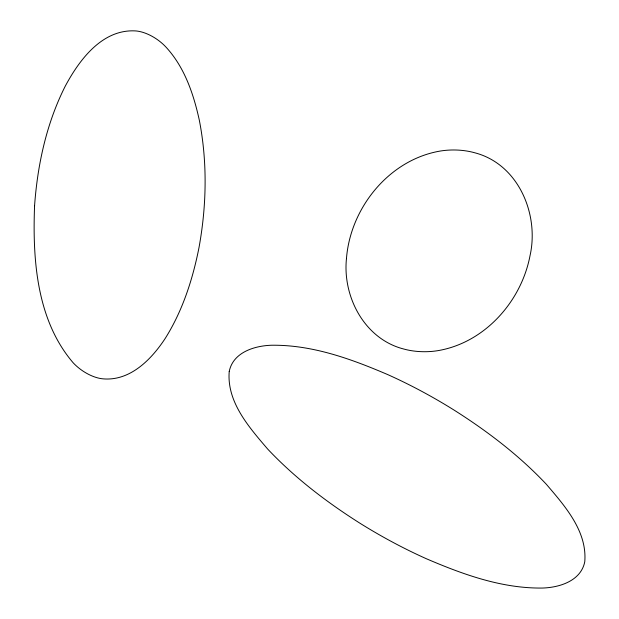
<?xml version="1.0" encoding="UTF-8"?>
<svg xmlns="http://www.w3.org/2000/svg" width="619" height="619" viewBox="0 0 619 619"><rect width="100%" height="100%" fill="white"/><g stroke="black" fill="none" stroke-linecap="round" stroke-linejoin="round"><path stroke-width="0.93" d="M346.454 258.649C342.516 296.872 364.568 338.833 403.333 348.907A47.067 26.044 -0.4 0 0 437.416 350.733C484.491 343.027 521.275 301.631 530.019 255.717C539.381 214.22 518.327 164.105 474.812 152.792A47.067 26.044 -0.4 0 0 440.728 150.966C389.343 159.431 350.354 207.721 346.454 258.649M34.579 205.701C32.498 259.593 36.567 320.155 73.266 362.904A30.3 15.885 35.3 0 0 103.056 378.851C130.145 381.227 151.361 359.477 165.072 338.647C182.543 310.978 192.718 279.393 199.024 247.461C206.638 205.531 207.512 162.17 199.333 120.256C193.554 93.887 184.501 67.03 165.784 46.897A30.3 15.885 35.3 0 0 135.987 30.95C102.414 28.698 79.371 59.741 65.235 86.203C46.533 123.251 37.542 164.499 34.579 205.701M229.223 371.485C226.647 402.041 249.117 427.311 267.632 449.007C294.729 477.783 326.345 501.916 359.654 523.04A306.947 160.87 35.3 0 0 426.282 558.702C462.997 574.455 501.924 588.568 542.414 588.05C559.553 587.532 580.924 580.947 584.762 561.804C587.338 531.249 564.876 505.986 546.353 484.29C519.264 455.514 487.64 431.373 454.331 410.25A306.947 160.87 35.3 0 0 387.711 374.588C350.988 358.842 312.061 344.721 271.571 345.24C254.432 345.758 233.061 352.343 229.223 371.485"/></g></svg>
